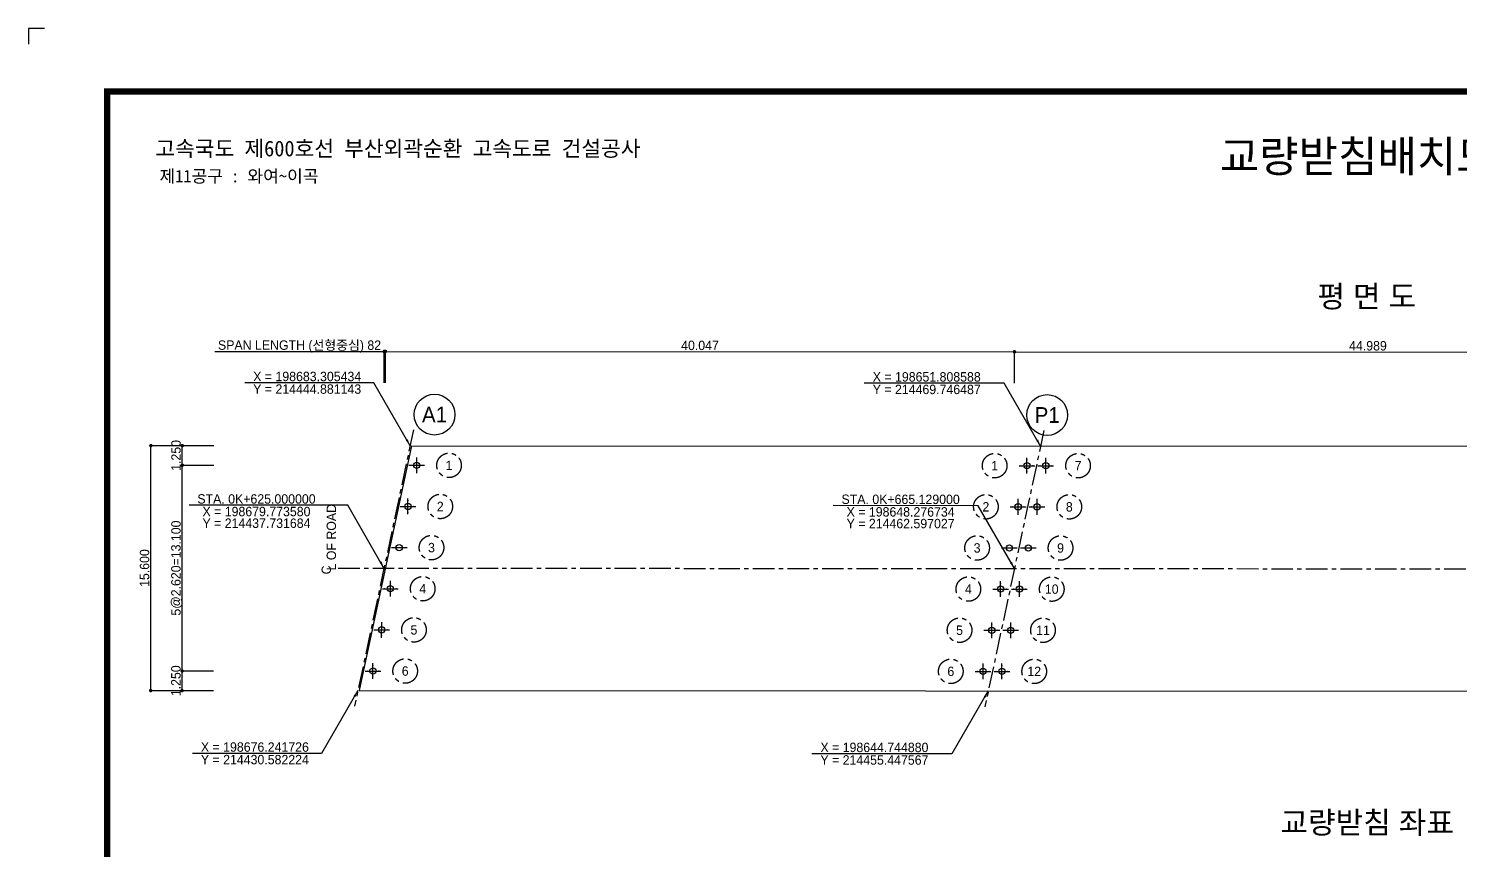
# Model space of a CAD drawing. Header units: feet. Extents: x 0 to 168200, y 0 to 118800.
# Drawn here: x 0 to 91134, y 66469 to 118800 of the extents above; entities that cross this region are included whole.
import ezdxf
from ezdxf.enums import TextEntityAlignment as Align

# ---------------------------------------------------------------- set-up
doc = ezdxf.new("R2010")
doc.units = ezdxf.units.FT
doc.header["$LTSCALE"] = 1100
doc.header["$MEASUREMENT"] = 0
doc.linetypes.add('A-CENTR01', pattern=[2, 1.25, -0.25, 0.25, -0.25])
for name, color, linetype in [('CS-CNTL', 1, 'A-CENTR01'), ('CS-CONC-LEAN', 3, 'CONTINUOUS'), ('CS-CONC-MAJR', 4, 'CONTINUOUS'), ('CS-CONC-REFR', 4, 'A-CENTR01'), ('CS-DIML', 1, 'CONTINUOUS'), ('CS-DIMT', 3, 'CONTINUOUS'), ('CX-BORD-LIN1', 4, 'CONTINUOUS'), ('CX-BORD-LIN2', 3, 'CONTINUOUS'), ('CX-BORD-TEX2', 7, 'CONTINUOUS'), ('CX-BORD-TEX3', 6, 'CONTINUOUS'), ('CX-MISC', 2, 'CONTINUOUS'), ('CZ-TEX1', 6, 'CONTINUOUS'), ('CZ-TEX2', 3, 'CONTINUOUS')]:
    doc.layers.add(name, color=color, linetype=linetype)
doc.styles.add('A_STANDARD', font='')
doc.styles.add('TB_TEXT', font='')
doc.styles.add('TB_WBTXT', font='')
doc.styles.add('TB_WMTXT', font='')
doc.styles.get('A_STANDARD').set_extended_font_data('Dotum')
doc.styles.get('TB_TEXT').set_extended_font_data('DotumChe')
doc.styles.get('TB_WBTXT').set_extended_font_data('Dotum')
doc.styles.get('TB_WMTXT').set_extended_font_data('DotumChe')

# ---------------------------------------------------------------- blocks, each defined once
blk = doc.blocks.new('CXBLKA1-KHCA')
at = {"layer": 'CX-BORD-LIN1', "const_width": 2}
blk.add_lwpolyline([(796, -2.614797267597169e-12), (0, -3.410605131648481e-13), (0, 553.9999999999997), (795.9999999999998, 553.9999999999997)], close=True, dxfattribs=at)
at = {"layer": 'CX-MISC'}
blk.add_lwpolyline([(-20.00200001999224, 573.9999999999997), (-25, 573.9999999999997), (-25, 569.0020000199917)], dxfattribs=at)
at = {"layer": 'CX-BORD-LIN1', "style": 'TB_TEXT'}
for tag, height, p in [('TR_RNUM5', 3, (285.1051166181959, 32.63656332936267)), ('TR_RDAT5', 3.5, (317.5, 32.99999999999977)), ('TR_DGN5', 3.5, (451.1184542177598, 32.99999999999977)), ('TR_CHK5', 3.5, (491.1184542177598, 32.99999999999977)), ('TR_APP5', 3.5, (531.1184542177598, 33)), ('TR_RNUM4', 3, (285.1051166181959, 26.6365633293625)), ('TR_RDAT4', 3.5, (317.5, 26.9999999999996)), ('TR_DGN4', 3.5, (451.1184542177598, 26.9999999999996)), ('TR_CHK4', 3.5, (491.1184542177598, 26.9999999999996)), ('TR_APP4', 3.5, (531.1184542177598, 26.99999999999983)), ('TR_DGN3', 3.5, (451.1184542177598, 21.00000000000068)), ('TR_CHK3', 3.5, (491.1184542177598, 21.00000000000068)), ('TR_RNUM3', 3, (285.1051166181959, 20.63656332936364)), ('TR_RDAT3', 3.5, (317.5, 21.00000000000068)), ('TR_APP3', 3.5, (531.1184542177598, 21.00000000000091)), ('TR_RNUM2', 3, (285.1051166181959, 14.63656332936364)), ('TR_RDAT2', 3.5, (317.5, 15.00000000000068)), ('TR_DGN2', 3.5, (451.1184542177598, 15.00000000000068)), ('TR_CHK2', 3.5, (491.1184542177598, 15.00000000000068)), ('TR_APP2', 3.5, (531.1184542177598, 15.00000000000091)), ('TR_RNUM1', 3, (285.1051166181959, 8.636563329362502)), ('TR_RDAT1', 3.5, (317.5, 8.999999999999602)), ('TR_DGN1', 3.5, (451.1184542177598, 8.999999999999602)), ('TR_CHK1', 3.5, (491.1184542177598, 8.999999999999602)), ('TR_APP1', 3.5, (531.1184542177598, 8.99999999999983))]:
    blk.add_attdef(tag, text='', height=height, dxfattribs=at).set_placement(p, align=Align.MIDDLE_CENTER)
for tag, p in [('TR_RCON5', (342.3033138082338, 32.99999999999977)), ('TR_RCON4', (342.3033138082338, 26.9999999999996)), ('TR_RCON3', (342.3033138082338, 21.00000000000068)), ('TR_RCON2', (342.3033138082338, 15.00000000000068)), ('TR_RCON1', (342.3033138082338, 8.999999999999602))]:
    blk.add_attdef(tag, text='', height=3.5, dxfattribs=at).set_placement(p, align=Align.MIDDLE_LEFT)
at = {"layer": 'CX-BORD-LIN2', "style": 'TB_TEXT'}
blk.add_attdef('TD_VERSION', text='', height=3, rotation=90, dxfattribs=at).set_placement((800.499999405456, 48.01489921212237), align=Align.MIDDLE_CENTER)
at = {"layer": 'CX-BORD-TEX2', "style": 'TB_WMTXT'}
for tag, height, p in [('TB_CNAME', 5, (15.34476638720094, 531.8324131479245)), ('TB_CSCOP', 4, (16.63456755316179, 523.8324131479245))]:
    blk.add_attdef(tag, text='', height=height, dxfattribs=at).set_placement(p, align=Align.BOTTOM_LEFT)
at = {"layer": 'CX-BORD-TEX2', "style": 'TB_WBTXT'}
for tag, height, p in [('TB_MTITIL', 10, (397.9999999999999, 533.3264135606181)), ('TB_STITL', 7, (397.9999999999999, 518.3264135606181))]:
    blk.add_attdef(tag, text='', height=height, dxfattribs=at).set_placement(p, align=Align.MIDDLE_CENTER)
at = {"layer": 'CX-BORD-TEX3', "style": 'TB_TEXT'}
for tag, height, p in [('TD_LNDST', 4.500000000000001, (215, 31.49999999999909)), ('TD_DSECT', 4.500000000000001, (605.5, 31.50000000000023)), ('TD_DDIST', 4.500000000000001, (654.5, 31.50000000000034)), ('TD_DNAME_TOP', 4.500000000000001, (755, 27.95701132476654)), ('TD_CSECT', 4.500000000000001, (605.5, 22.50000000000023)), ('TD_CDIST', 4.500000000000001, (654.5, 22.50000000000028)), ('TD_DNAME_MAIN', 4.500000000000001, (755, 21.47309584254879)), ('TD_CCOMP', 4.500000000000001, (215.0000000000001, 13.59273296473054)), ('TD_HSCAL', 4.500000000000001, (620.8841087955549, 13.74838269424743)), ('TD_VSCAL', 4.500000000000001, (656.8614607241562, 13.74838269424743)), ('TD_DNAME_BOT', 3, (755, 15.24894304459792)), ('TD_FIELD', 4.500000000000001, (180, 5.125020286179335)), ('TD_CSTEP', 4.500000000000001, (250.7440000000001, 5.125020286178881)), ('TD_DWGCODE', 4.500000000000001, (637, 4.79080374170087)), ('TD_DWGNO', 4.500000000000001, (755, 5.001673382306194))]:
    blk.add_attdef(tag, text='', height=height, dxfattribs=at).set_placement(p, align=Align.MIDDLE_CENTER)
for tag, height, width, p in [('TD_DCOMP', 4.500000000000001, 0.95, (215.0000000000001, 22.58754437093)), ('TD_CNAME', 5, 0.78, (65, 7.595640316786557))]:
    blk.add_attdef(tag, text='', height=height, dxfattribs=dict(at, width=width)).set_placement(p, align=Align.MIDDLE_CENTER)
blk = doc.blocks.new('CZDIMD1-2')
at = {"layer": 'CS-DIML', "const_width": 0.5}
blk.add_lwpolyline([(0.25, 0, 1), (-0.25, 0, 1)], format="xyb", close=True, dxfattribs=at)

msp = doc.modelspace()

# ---------------------------------------------------------------- linework, layer by layer
at = {"layer": 'CS-CNTL'}
for p, q in [((24495.7944515362, 93239.90317240712), (20744.4518555362, 75642.10569840713)), ((64624.78751553618, 93216.30969940712), (60873.44491953618, 75618.51222440712)), ((19702.1236575362, 84442.72004640714), (137621.3523295362, 84373.39051740713))]:
    msp.add_line(p, q, dxfattribs=at)
at = {"layer": 'CS-CONC-LEAN'}
for p, q in [((24704.8920575362, 90489.77976240712), (24705.47999253619, 91489.77958940713)), ((63545.41758153617, 90466.94406240713), (63546.00551653618, 91466.94388940714)), ((64745.1248545362, 90466.23849340713), (64745.71278953616, 91466.23832040712)), ((24205.1861115362, 90990.07364340713), (25205.18593853619, 90989.48570840713)), ((63045.71163553622, 90967.23794340713), (64045.71146253619, 90966.65000840713)), ((64245.4189085362, 90966.53237440714), (65245.41873553622, 90965.94443940713)), ((24146.4534995362, 87870.10763740713), (24147.04143453619, 88870.10746440713)), ((62986.9790235362, 87847.27193740713), (62987.56695853622, 88847.27176440712)), ((64186.68637653621, 87846.56630640713), (64187.2743085362, 88846.56613340713)), ((23646.7475535362, 88370.40151840713), (24646.7473805362, 88369.81358340713)), ((62487.2730775362, 88347.56581840714), (63487.27290453616, 88346.97788340713)), ((63686.98042853619, 88346.86018540713), (64686.98025553621, 88346.27225340714)), ((23088.30913653621, 85750.72940940713), (24088.3089635362, 85750.14147640712)), ((61928.83458153618, 85727.89377140714), (62928.8344085362, 85727.30583840713)), ((63128.54193253617, 85727.18814040713), (64128.54175953619, 85726.60020540713)), ((22529.87057853618, 83131.05728540714), (23529.8704055362, 83130.46935040713)), ((23029.57652453618, 82630.76340440713), (23030.1644595362, 83630.76323140712)), ((61370.39610153617, 83108.22158540713), (62370.39592853619, 83107.63365040714)), ((61870.10204753617, 82607.92770440714), (61870.68998253619, 83607.92753140713)), ((62570.10345353617, 83107.51595340713), (63570.10328053619, 83106.92801940713)), ((63069.80939953617, 82607.22207240712), (63070.39733353618, 83607.22189940713)), ((21971.4320985362, 80511.38509740712), (22971.43192553619, 80510.79716440714)), ((22471.13804553618, 80011.09121740713), (22471.72597853618, 81011.09104440713)), ((60811.95754353621, 80488.54945940714), (61811.95737053617, 80487.96152640713)), ((61311.66349053622, 79988.25557940712), (61312.25142353616, 80988.25540640713)), ((62011.66495753621, 80487.84390740714), (63011.66478453617, 80487.25597240713)), ((62511.37090353621, 79987.55002640713), (62511.95883853617, 80987.54985340712)), ((21912.69954853618, 77391.41917040713), (21913.2874835362, 78391.41899740713)), ((21412.99360253618, 77891.71305140713), (22412.99342953617, 77891.12511640713)), ((60253.51912653621, 77868.87735140714), (61253.51895353617, 77868.28941640713)), ((60753.22507253621, 77368.58347040713), (60753.81300753617, 78368.58329740712)), ((61453.2264775362, 77868.17171940712), (62453.22630453616, 77867.58378540713)), ((61952.93242453621, 77367.87783940713), (61953.52035853622, 78367.87766640713))]:
    msp.add_line(p, q, dxfattribs=at)
for centre in [(24705.18602553618, 90989.77967640712), (63545.7115485362, 90966.94397640713), (64745.41882153618, 90966.23840640712), (24146.74746753619, 88370.10755140713), (62987.27299053618, 88347.27185140713), (64186.98034253618, 88346.56621940713), (23588.30904953618, 85750.43544240714), (62428.83449453622, 85727.59980440713), (63628.54184653616, 85726.89417340713), (23029.87049153619, 83130.76331740712), (61870.39601553621, 83107.92761740713), (63070.1033665362, 83107.22198640712), (22471.43201253618, 80511.09113040713), (61311.95745753619, 80488.25549240713), (62511.66487053619, 80487.54993940712), (21912.9935165362, 77891.41908440713), (60753.51903953619, 77868.58338440713), (61953.22639153618, 77867.87775240713)]:
    msp.add_circle(centre, 200, dxfattribs=at)
for points in [[(24705.47999253619, 91489.77958940713), (24655.39181053618, 91339.80901240713), (24705.47999253619, 91489.77958940713), (24755.3917935362, 91339.75021840713)], [(63546.00551653618, 91466.94388940714), (63495.91733453621, 91316.97331240714), (63546.00551653618, 91466.94388940714), (63595.91731753619, 91316.91451840712)], [(64745.71278953616, 91466.23832040712), (64695.62460753619, 91316.26774340712), (64745.71278953616, 91466.23832040712), (64795.62459053617, 91316.20894940713)], [(24205.1861115362, 90990.07364340713), (24355.1566885362, 90939.98546140712), (24205.1861115362, 90990.07364340713), (24355.21548253618, 91039.98544440712)], [(24704.8920575362, 90489.77976240712), (24654.98025653619, 90639.80913340714), (24704.8920575362, 90489.77976240712), (24754.98023953621, 90639.75033940712)], [(25205.18593853619, 90989.48570840713), (25055.15656753618, 90939.57390740713), (25205.18593853619, 90989.48570840713), (25055.21536153619, 91039.57389040713)], [(63045.71163553622, 90967.23794340713), (63195.68221253617, 90917.14976140713), (63045.71163553622, 90967.23794340713), (63195.74100653618, 91017.14974440713)], [(63545.41758153617, 90466.94406240713), (63495.50578053616, 90616.97343340713), (63545.41758153617, 90466.94406240713), (63595.5057625362, 90616.91463940713)], [(64045.71146253619, 90966.65000840713), (63895.68209153617, 90916.73820740714), (64045.71146253619, 90966.65000840713), (63895.74088553619, 91016.73819040714)], [(64245.4189085362, 90966.53237440714), (64395.3894855362, 90916.44419240713), (64245.4189085362, 90966.53237440714), (64395.44827953615, 91016.44417540713)], [(64745.1248545362, 90466.23849340713), (64695.21305353619, 90616.26786440713), (64745.1248545362, 90466.23849340713), (64795.21303553617, 90616.20907040713)], [(65245.41873553622, 90965.94443940713), (65095.38936453621, 90916.03263840712), (65245.41873553622, 90965.94443940713), (65095.44815853616, 91016.03262040713)], [(23646.7475535362, 88370.40151840713), (23796.7181305362, 88320.31333740713), (23646.7475535362, 88370.40151840713), (23796.77692453619, 88420.31331940713)], [(24147.04143453619, 88870.10746440713), (24096.95325353619, 88720.13688740713), (24147.04143453619, 88870.10746440713), (24196.9532355362, 88720.07809340714)], [(24646.7473805362, 88369.81358340713), (24496.71800953618, 88319.90178240713), (24646.7473805362, 88369.81358340713), (24496.7768035362, 88419.90176540714)], [(62987.56695853622, 88847.27176440712), (62937.47877653618, 88697.30118740712), (62987.56695853622, 88847.27176440712), (63037.47875953623, 88697.24239340713)], [(64187.2743085362, 88846.56613340713), (64137.18612753617, 88696.59555540713), (64187.2743085362, 88846.56613340713), (64237.18610953615, 88696.53676240714)], [(24146.4534995362, 87870.10763740713), (24096.5416985362, 88020.13700840712), (24146.4534995362, 87870.10763740713), (24196.54168153618, 88020.07821440713)], [(62487.2730775362, 88347.56581840714), (62637.2436545362, 88297.47763640713), (62487.2730775362, 88347.56581840714), (62637.30244853621, 88397.47761940713)], [(62986.9790235362, 87847.27193740713), (62937.06722253619, 87997.30130840713), (62986.9790235362, 87847.27193740713), (63037.06720453623, 87997.24251440713)], [(63487.27290453616, 88346.97788340713), (63337.24353353615, 88297.06608240712), (63487.27290453616, 88346.97788340713), (63337.30232753622, 88397.06606540713)], [(63686.98042853619, 88346.86018540713), (63836.9510065362, 88296.77200440713), (63686.98042853619, 88346.86018540713), (63837.0097995362, 88396.77198740713)], [(64186.68637653621, 87846.56630640713), (64136.77457453619, 87996.59567640713), (64186.68637653621, 87846.56630640713), (64236.77455753618, 87996.53688340713)], [(64686.98025553621, 88346.27225340714), (64536.95088553621, 88296.36045240713), (64686.98025553621, 88346.27225340714), (64537.00967853615, 88396.36043440714)], [(23088.30913653621, 85750.72940940713), (23238.27971353621, 85700.64122740713), (23088.30913653621, 85750.72940940713), (23238.33850653618, 85800.64121040714)], [(24088.3089635362, 85750.14147640712), (23938.27959253619, 85700.22967440714), (24088.3089635362, 85750.14147640712), (23938.33838553619, 85800.22965740714)], [(61928.83458153618, 85727.89377140714), (62078.80515853618, 85677.80558940713), (61928.83458153618, 85727.89377140714), (62078.86395153619, 85777.80557240713)], [(62928.8344085362, 85727.30583840713), (62778.80503753619, 85677.39403640713), (62928.8344085362, 85727.30583840713), (62778.8638315362, 85777.39401940713)], [(63128.54193253617, 85727.18814040713), (63278.51251053618, 85677.09995940713), (63128.54193253617, 85727.18814040713), (63278.57130353618, 85777.09994140713)], [(64128.54175953619, 85726.60020540713), (63978.51238953619, 85676.68840440713), (64128.54175953619, 85726.60020540713), (63978.57118253619, 85776.68838740714)], [(22529.87057853618, 83131.05728540714), (22679.84115553618, 83080.96910340713), (22529.87057853618, 83131.05728540714), (22679.89994853619, 83180.96908640713)], [(23030.1644595362, 83630.76323140712), (22980.07627753619, 83480.79265340713), (23030.1644595362, 83630.76323140712), (23080.07626053618, 83480.73386040713)], [(23529.8704055362, 83130.46935040713), (23379.84103453619, 83080.55754940712), (23529.8704055362, 83130.46935040713), (23379.8998275362, 83180.55753140713)], [(61370.39610153617, 83108.22158540713), (61520.36667953618, 83058.13340340713), (61370.39610153617, 83108.22158540713), (61520.42547253618, 83158.13338640713)], [(61870.68998253619, 83607.92753140713), (61820.60180153622, 83457.95695340713), (61870.68998253619, 83607.92753140713), (61920.6017835362, 83457.89816040713)], [(62370.39592853619, 83107.63365040714), (62220.36655853619, 83057.72184940713), (62370.39592853619, 83107.63365040714), (62220.42535153619, 83157.72183140714)], [(62570.10345353617, 83107.51595340713), (62720.07403053617, 83057.42777140714), (62570.10345353617, 83107.51595340713), (62720.13282453618, 83157.42775440712)], [(63070.39733353618, 83607.22189940713), (63020.30915253615, 83457.25132240713), (63070.39733353618, 83607.22189940713), (63120.3091355362, 83457.19252940713)], [(63570.10328053619, 83106.92801940713), (63420.07390953618, 83057.01621840712), (63570.10328053619, 83106.92801940713), (63420.13270353619, 83157.01620040713)], [(23029.57652453618, 82630.76340440713), (22979.66472353617, 82780.79277440713), (23029.57652453618, 82630.76340440713), (23079.66470553618, 82780.73398140713)], [(61870.10204753617, 82607.92770440714), (61820.19024653622, 82757.95707440712), (61870.10204753617, 82607.92770440714), (61920.19022953621, 82757.89828140714)], [(63069.80939953617, 82607.22207240712), (63019.89759853616, 82757.25144340713), (63069.80939953617, 82607.22207240712), (63119.89758153621, 82757.19265040713)], [(21971.4320985362, 80511.38509740712), (22121.40267653618, 80461.29691540713), (21971.4320985362, 80511.38509740712), (22121.46146953618, 80561.29689840713)], [(22471.72597853618, 81011.09104440713), (22421.63779753618, 80861.12046640713), (22471.72597853618, 81011.09104440713), (22521.6377805362, 80861.06167340714)], [(22971.43192553619, 80510.79716440714), (22821.40255553619, 80460.88536240713), (22971.43192553619, 80510.79716440714), (22821.46134853619, 80560.88534540714)], [(60811.95754353621, 80488.54945940714), (60961.92812153621, 80438.46127740713), (60811.95754353621, 80488.54945940714), (60961.98691453616, 80538.46126040713)], [(61312.25142353616, 80988.25540640713), (61262.16324253619, 80838.28482840714), (61312.25142353616, 80988.25540640713), (61362.16322553618, 80838.22603540713)], [(61811.95737053617, 80487.96152640713), (61661.92800053617, 80438.04972440713), (61811.95737053617, 80487.96152640713), (61661.98679353617, 80538.04970740713)], [(62011.66495753621, 80487.84390740714), (62161.63553453621, 80437.75572540713), (62011.66495753621, 80487.84390740714), (62161.69432853622, 80537.75570840713)], [(62511.95883853617, 80987.54985340712), (62461.87065653619, 80837.57927640712), (62511.95883853617, 80987.54985340712), (62561.87063953618, 80837.52048240713)], [(63011.66478453617, 80487.25597240713), (62861.63541353616, 80437.34417140712), (63011.66478453617, 80487.25597240713), (62861.69420753617, 80537.34415340713)], [(22471.13804553618, 80011.09121740713), (22421.2262445362, 80161.12058740713), (22471.13804553618, 80011.09121740713), (22521.22622653618, 80161.06179440713)], [(61311.66349053622, 79988.25557940712), (61261.75168953621, 80138.28494940713), (61311.66349053622, 79988.25557940712), (61361.75167253619, 80138.22615640712)], [(62511.37090353621, 79987.55002640713), (62461.4591025362, 80137.57939740713), (62511.37090353621, 79987.55002640713), (62561.45908453618, 80137.52060340713)], [(21913.2874835362, 78391.41899740713), (21863.1993025362, 78241.44842040713), (21913.2874835362, 78391.41899740713), (21963.19928453618, 78241.38962640714)], [(21412.99360253618, 77891.71305140713), (21562.96417953618, 77841.62487040713), (21412.99360253618, 77891.71305140713), (21563.02297353619, 77941.62485240713)], [(21912.69954853618, 77391.41917040713), (21862.7877475362, 77541.44854140712), (21912.69954853618, 77391.41917040713), (21962.78773053619, 77541.38974740713)], [(22412.99342953617, 77891.12511640713), (22262.96405853619, 77841.21331540713), (22412.99342953617, 77891.12511640713), (22263.02285253617, 77941.21329840714)], [(60253.51912653621, 77868.87735140714), (60403.48970353621, 77818.78916940713), (60253.51912653621, 77868.87735140714), (60403.54849753616, 77918.78915240713)], [(60753.22507253621, 77368.58347040713), (60703.3132715362, 77518.61284140713), (60753.22507253621, 77368.58347040713), (60803.31325453619, 77518.55404740713)], [(60753.81300753617, 78368.58329740712), (60703.72482553619, 78218.61272040712), (60753.81300753617, 78368.58329740712), (60803.72480853618, 78218.55392640713)], [(61253.51895353617, 77868.28941640713), (61103.48958253622, 77818.37761540712), (61253.51895353617, 77868.28941640713), (61103.54837653617, 77918.37759840713)], [(61453.2264775362, 77868.17171940712), (61603.19705553621, 77818.08353840713), (61453.2264775362, 77868.17171940712), (61603.25584853621, 77918.08352140713)], [(61952.93242453621, 77367.87783940713), (61903.0206235362, 77517.90721040712), (61952.93242453621, 77367.87783940713), (62003.02060553618, 77517.84841640713)], [(61953.52035853622, 78367.87766640713), (61903.43217653618, 78217.90708940713), (61953.52035853622, 78367.87766640713), (62003.43215953617, 78217.84829540714)], [(62453.22630453616, 77867.58378540713), (62303.19693453622, 77817.67198440713), (62453.22630453616, 77867.58378540713), (62303.25572753622, 77917.67196740714)]]:
    msp.add_solid(points, dxfattribs=at)
at = {"layer": 'CS-CONC-MAJR'}
for p, q in [((24364.64997153619, 92239.98010540713), (21039.5963065362, 76641.93234340713)), ((24364.64997153619, 92239.98010540713), (137625.9382665362, 92173.38916940714)), ((21039.5963065362, 76641.93234340713), (137616.7663915362, 76573.39186540713))]:
    msp.add_line(p, q, dxfattribs=at)
at = {"layer": 'CS-CONC-REFR'}
for centre in [(26760.18567053619, 90988.57145740713), (61490.71190353617, 90968.15219440713), (66800.41846653621, 90965.03018840712), (26201.74711253619, 88368.89933240713), (60932.2733455362, 88348.48006940713), (66241.97998753621, 88345.35800140713), (25643.30869453619, 85749.22722440714), (60373.83485053619, 85728.80802240713), (65683.54149153619, 85725.68595540713), (25084.87013653619, 83129.55509940712), (59815.39637053618, 83109.13583540713), (65125.10301153618, 83106.01376840712), (24526.43165753619, 80509.88291240713), (59256.95781253622, 80489.46371040713), (64566.66451553622, 80486.34172140712), (23967.9931615362, 77890.21086640713), (58698.51939553622, 77869.79160240713), (64008.22603653622, 77866.66953440713)]:
    msp.add_circle(centre, 780, dxfattribs=at)
at = {"layer": 'CS-DIML'}
for p, q in [((11858.23859653619, 98247.33417240714), (22628.23673553619, 98241.00205040713)), ((22627.06085353618, 96241.00239640713), (22628.2955295362, 98341.00203340713)), ((22628.23673553619, 98241.00205040713), (22710.2367215362, 98240.95383940713)), ((22709.06083953619, 96240.95418540713), (22710.29551553619, 98340.95382240713)), ((22710.2367215362, 98240.95383940713), (62757.22979953617, 98217.40857740713)), ((62756.05391853623, 96217.40892240714), (62757.28859353618, 98317.40855940714)), ((62757.22979953617, 98217.40857740713), (107746.2220235362, 98190.95771140713)), ((21975.60132353619, 96241.38541540713), (13754.5962573374, 96246.21888005073)), ((24282.64998553618, 92240.02831640713), (21975.60132353619, 96241.38541540713)), ((62104.59438753617, 96217.79194240713), (53190.48104486067, 96223.03291371462)), ((64411.64304953621, 92216.43484240714), (62104.59438753617, 96217.79194240713)), ((7771.330532705033, 76646.68408040713), (7780.502408705041, 92246.68138440713)), ((7780.502408705041, 92246.68138440713), (9780.502062705025, 92245.50550340713)), ((9779.76713670505, 90995.50536140714), (9780.502062705025, 92245.50514340714)), ((9780.502062705025, 92245.50514340714), (11780.50171670504, 92244.32926240713)), ((9772.06511370503, 77895.50801340713), (9779.76713670505, 90995.50536140714)), ((9779.76713670505, 90995.50536140714), (11779.76679070503, 90994.32948040713)), ((20313.07449153619, 88442.36153540714), (10212.1005034596, 88448.30031009461)), ((22620.1231535362, 84441.00443540713), (20313.07449153619, 88442.36153540714)), ((60442.06755553617, 88418.76806140713), (51213.90980144916, 88424.1936722504)), ((62749.11621753621, 84417.41096240713), (60442.06755553617, 88418.76806140713)), ((9771.330187705025, 76645.50819940714), (9772.06511370503, 77895.50801340713)), ((9772.06511370503, 77895.50801340713), (11772.06476770504, 77894.33213240713)), ((7771.330532705033, 76646.68408040713), (9771.330187705025, 76645.50819940714)), ((9771.330187705025, 76645.50819940714), (11771.32984170504, 76644.33231740713)), ((20957.5963215362, 76641.98055440713), (18645.84413353619, 72643.33903740713)), ((61086.58938553621, 76618.38708140713), (58774.8371975362, 72619.74556340712)), ((18645.84413353619, 72643.33903740713), (10424.8390673378, 72648.17250167012)), ((58774.8371975362, 72619.74556340712), (49860.72385486006, 72624.98653471464))]:
    msp.add_line(p, q, dxfattribs=at)
for points in [[(24282.64998553618, 92240.02831640713), (24126.4041355362, 92657.83809640713), (24282.64998553618, 92240.02831640713), (23999.3439825362, 92584.57945440713)], [(64411.64304953621, 92216.43484240714), (64255.39719953621, 92634.24462240713), (64411.64304953621, 92216.43484240714), (64128.33704653621, 92560.98598040713)], [(22620.1231535362, 84441.00443540713), (22463.8773035362, 84858.81421540712), (22620.1231535362, 84441.00443540713), (22336.8171505362, 84785.55557340712)], [(62749.11621753621, 84417.41096240713), (62592.8703675362, 84835.22074240712), (62749.11621753621, 84417.41096240713), (62465.81021453621, 84761.96209940713)], [(20957.5963215362, 76641.98055440713), (20673.88536253618, 76297.76278940713), (20957.5963215362, 76641.98055440713), (20800.85928453619, 76224.35479040713)], [(61086.58938553621, 76618.38708140713), (60802.87842653616, 76274.16931640713), (61086.58938553621, 76618.38708140713), (60929.85234853619, 76200.76131740713)]]:
    msp.add_solid(points, dxfattribs=at)
at = {"layer": 'CZ-TEX2'}
for centre in [(25836.49857273477, 94218.86907040713), (64833.2742625362, 94194.33489140712)]:
    msp.add_circle(centre, 1300, dxfattribs=at)

# ---------------------------------------------------------------- block references
at = {"layer": 'CS-DIML', "xscale": 219.9999999999982, "yscale": 219.9999999999982, "zscale": 219.9999999999982, "rotation": 51.67680900000039}
for p in [(22628.23673553619, 98241.00205040713), (22710.2367215362, 98240.95383940713), (22710.2367215362, 98240.95383940713), (62757.22979953617, 98217.40857740713), (62757.22979953617, 98217.40857740713), (7780.502408705041, 92246.68138440713), (9780.502062705025, 92245.50514340714), (9779.76713670505, 90995.50536140714), (9779.76713670505, 90995.50536140714), (9772.06511370503, 77895.50801340713), (9772.06511370503, 77895.50801340713), (7771.330532705033, 76646.68408040713), (9771.330187705025, 76645.50819940714)]:
    msp.add_blockref('CZDIMD1-2', p, dxfattribs=at)
at = {"layer": 'CX-MISC'}
ref = msp.add_blockref('CXBLKA1-KHCA', (5000, 4000.000000000073), dxfattribs=dict(at, xscale=200, yscale=200, zscale=200))
ref.add_attrib('TB_MTITIL', '교량받침배치도', dxfattribs={"layer": 'CX-BORD-TEX2', "height": 2000, "style": 'TB_WBTXT'}).set_placement((84600, 110665.2827121224), align=Align.MIDDLE_CENTER)
ref.add_attrib('TB_CNAME', '고속국도 제600호선 부산외곽순환 고속도로 건설공사', dxfattribs={"layer": 'CX-BORD-TEX2', "height": 1000, "style": 'TB_WMTXT'}).set_placement((8068.953277438879, 110366.4826295842), align=Align.BOTTOM_LEFT)
ref.add_attrib('TB_CSCOP', '제11공구 : 와여~이곡', dxfattribs={"layer": 'CX-BORD-TEX2', "height": 800, "style": 'TB_WMTXT'}).set_placement((8326.913510635495, 108766.4826295842), align=Align.BOTTOM_LEFT)

# ---------------------------------------------------------------- texts
at = {"layer": 'CS-CONC-REFR', "style": 'A_STANDARD'}
for s, p in [('1', (26760.0092875362, 90688.57150940713)), ('1', (61490.53552153619, 90668.15224640713)), ('7', (66800.24208453618, 90665.03024040713)), ('2', (26201.57072953618, 88068.89938440712)), ('2', (60932.09696353617, 88048.48012140713)), ('8', (66241.80360453617, 88045.35805340714)), ('3', (25643.13231253618, 85449.22727640712)), ('3', (60373.65846753621, 85428.80807440713)), ('9', (65683.3651085362, 85425.68600640714)), ('4', (25084.69375453619, 82829.55515140713)), ('4', (59815.21998853621, 82809.13588740713)), ('10', (65124.9266295362, 82806.01381940713)), ('5', (24526.2552745362, 80209.88296440712)), ('5', (59256.78143053618, 80189.46376240713)), ('11', (64566.48813353619, 80186.34177340713)), ('6', (23967.81677853619, 77590.21091740712)), ('6', (58698.34301253618, 77569.79165440713)), ('12', (64008.04965353617, 77566.66958640714))]:
    msp.add_text(s, height=600, rotation=359.966313, dxfattribs=at).set_placement(p, align=Align.CENTER)
at = {"layer": 'CS-DIMT', "style": 'A_STANDARD'}
for s, rotation, p in [('SPAN LENGTH (선형중심) 82', 359.966313, (17243.29646053619, 98344.16809440713)), ('40.047', 359.966313, (42733.79205453617, 98329.18119040714)), ('44.989', 359.966313, (85251.7847055362, 98304.18312640714)), ('X = 198683.305434', 359.966313, (17731.20289120366, 96347.73515840713)), ('X = 198651.808588', 359.966313, (57167.08743913315, 96324.14168440714)), ('Y = 214444.881143', 359.966313, (17730.73253820368, 95547.73529640713)), ('Y = 214469.746487', 359.966313, (57166.61708613316, 95524.14182340713)), ('1.250', 449.966313, (9680.134616705036, 91620.56404640713)), ('STA. 0K+625.000000', 359.966313, (14502.75100742883, 88548.71127740713)), ('STA. 0K+665.129000', 359.966313, (55504.56060713314, 88525.11780440713)), ('Y = 214437.731684', 359.966313, (14502.28065442885, 87005.495307466)), ('X = 198679.773580', 359.966313, (14502.28065442885, 87748.71141640712)), ('Y = 214462.597027', 359.966313, (55504.09025413316, 86981.901833466)), ('X = 198648.276734', 359.966313, (55504.09025413316, 87725.11794240713)), ('5@2.620=13.100', 449.966313, (9675.916141705035, 84445.56548140713)), ('15.600', 449.966313, (7675.91648770505, 84446.74152640713)), ('1.250', 449.966313, (9671.69766770504, 77270.56690040712)), ('X = 198676.241726', 359.966313, (14401.44570120366, 72749.68877940714)), ('X = 198644.744880', 359.966313, (53837.33024913311, 72726.09530640714)), ('Y = 214430.582224', 359.966313, (14400.97534820368, 71949.68891840713)), ('Y = 214455.447567', 359.966313, (53836.85989613313, 71926.09544440712))]:
    msp.add_text(s, height=600, rotation=rotation, dxfattribs=at).set_placement(p, align=Align.CENTER)
for s, p in [('L OF ROAD', (19564.52602008946, 84295.92333436494)), ('C', (19245.84886647353, 84043.60202740713))]:
    msp.add_text(s, height=600, rotation=89.96631300000001, dxfattribs=at).set_placement(p)
at = {"layer": 'CZ-TEX1', "style": 'A_STANDARD'}
for s, p in [('평 면 도', (85178.50857668777, 101049.7581733479)), ('교량받침 좌표', (85204.78157605825, 67543.12868884805))]:
    msp.add_text(s, height=1400, dxfattribs=at).set_placement(p, align=Align.CENTER)
at = {"layer": 'CZ-TEX2', "style": 'A_STANDARD'}
for s, p in [('A1', (25836.20460173479, 93718.86915640713)), ('P1', (64832.9802925362, 93694.33497740712))]:
    msp.add_text(s, height=1000, rotation=359.966313, dxfattribs=at).set_placement(p, align=Align.CENTER)

doc.saveas('drawing.dxf')
